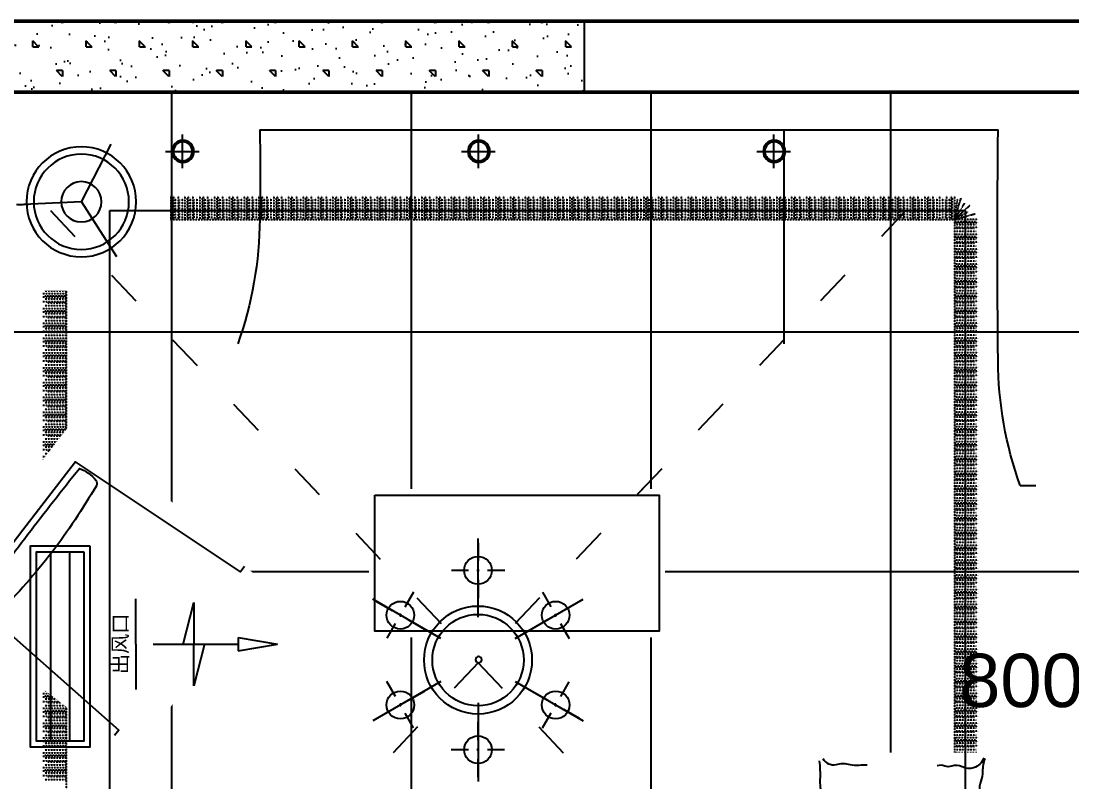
# Model space of a CAD drawing. Header units: millimetres. Extents: x 404985 to 540841, y 1898 to 26709.
# Drawn here: x 513806 to 517357, y 14258 to 16827 of the extents above; entities that cross this region are included whole.
import ezdxf

# ---------------------------------------------------------------- set-up
doc = ezdxf.new("R2010")
doc.units = ezdxf.units.MM
doc.set_wipeout_variables(frame=1)
doc.linetypes.add('ACAD_ISO02W100', pattern=[15, 12, -3])
doc.linetypes.add('ACAD_ISO03W100', pattern=[30, 12, -18])
for name, color, linetype in [('出风排气', 61, 'Continuous'), ('地面铺装', 251, 'Continuous'), ('填充图块', 7, 'Continuous'), ('家具内线', 251, 'Continuous'), ('标注说明', 50, 'Continuous'), ('水路布置', 255, 'Continuous'), ('灯具内线', 8, 'Continuous'), ('灯具外线', 22, 'Continuous'), ('空调外机', 7, 'Continuous'), ('顶面布置', 1, 'Continuous')]:
    doc.layers.add(name, color=color, linetype=linetype)
doc.layers.add('原始结构', color=7, linetype='Continuous', lineweight=50)
doc.layers.add('家具外线', color=135, linetype='Continuous', lineweight=25)
doc.styles.get("Standard").update_dxf_attribs({"font": 'arial.ttf'})

# ---------------------------------------------------------------- blocks, each defined once
blk = doc.blocks.new('*U222')
at = {"layer": '家具内线', "linetype": 'ACAD_ISO02W100', "ltscale": 0.01}
for p, q in [((0, 0), (-22.9, 73.6, 0)), ((0, 80), (0, 0)), ((7.8, 73.3), (7.8, 0)), ((11.3, 80), (11.3, 0)), ((17.5, 73), (17.5, 0)), ((26.7, 80), (26.7, 0)), ((40.2, 73), (40.2, 0)), ((50, 80), (50, 0)), ((57.8, 73.3), (57.8, 0)), ((61.3, 80), (61.3, 0)), ((67.5, 73), (67.5, 0)), ((76.7, 80), (76.7, 0)), ((90.2, 73), (90.2, 0)), ((100, 80), (100, 0)), ((107.8, 73.3), (107.8, 0)), ((111.3, 80), (111.3, 0)), ((117.5, 73), (117.5, 0)), ((126.7, 80), (126.7, 0)), ((140.2, 73), (140.2, 0)), ((150, 80), (150, 0)), ((157.8, 73.3), (157.8, 0)), ((161.3, 80), (161.3, 0)), ((167.5, 73), (167.5, 0)), ((176.7, 80), (176.7, 0)), ((190.2, 73), (190.2, 0)), ((200, 80), (200, 0)), ((207.8, 73.3), (207.8, 0)), ((211.3, 80), (211.3, 0)), ((217.5, 73), (217.5, 0)), ((226.7, 80), (226.7, 0)), ((240.2, 73), (240.2, 0)), ((250, 80), (250, 0)), ((257.8, 73.3), (257.8, 0)), ((261.3, 80), (261.3, 0)), ((267.5, 73), (267.5, 0)), ((276.7, 80), (276.7, 0)), ((290.2, 73), (290.2, 0)), ((300, 80), (300, 0)), ((307.8, 73.3), (307.8, 0)), ((311.3, 80), (311.3, 0)), ((317.5, 73), (317.5, 0)), ((326.7, 80), (326.7, 0)), ((340.2, 73), (340.2, 0)), ((350, 80), (350, 0)), ((357.8, 73.3), (357.8, 0)), ((361.3, 80), (361.3, 0)), ((367.5, 73), (367.5, 0)), ((376.7, 80), (376.7, 0)), ((390.2, 73), (390.2, 0)), ((400, 80), (400, 0)), ((407.8, 73.3), (407.8, 0)), ((411.3, 80), (411.3, 0)), ((417.5, 73), (417.5, 0)), ((426.7, 80), (426.7, 0)), ((440.2, 73), (440.2, 0)), ((450, 80), (450, 0)), ((457.8, 73.3), (457.8, 0)), ((461.3, 80), (461.3, 0)), ((467.5, 73), (467.5, 0)), ((476.7, 80), (476.7, 0)), ((490.2, 73), (490.2, 0)), ((500, 80), (500, 0)), ((507.8, 73.3), (507.8, 0)), ((511.3, 80), (511.3, 0)), ((517.5, 73), (517.5, 0)), ((526.7, 80), (526.7, 0)), ((540.2, 73), (540.2, 0)), ((550, 80), (550, 0)), ((557.8, 73.3), (557.8, 0)), ((561.3, 80), (561.3, 0)), ((567.5, 73), (567.5, 0)), ((576.7, 80), (576.7, 0)), ((590.2, 73), (590.2, 0)), ((600, 80), (600, 0)), ((607.8, 73.3), (607.8, 0)), ((611.3, 80), (611.3, 0)), ((617.5, 73), (617.5, 0)), ((626.7, 80), (626.7, 0)), ((640.2, 73), (640.2, 0)), ((650, 80), (650, 0)), ((657.8, 73.3), (657.8, 0)), ((661.3, 80), (661.3, 0)), ((667.5, 73), (667.5, 0)), ((676.7, 80), (676.7, 0)), ((690.2, 73), (690.2, 0)), ((700, 80), (700, 0)), ((707.8, 73.3), (707.8, 0)), ((711.3, 80), (711.3, 0)), ((717.5, 73), (717.5, 0)), ((726.7, 80), (726.7, 0)), ((740.2, 73), (740.2, 0)), ((750, 80), (750, 0)), ((757.8, 73.3), (757.8, 0)), ((761.3, 80), (761.3, 0)), ((767.5, 73), (767.5, 0)), ((776.7, 80), (776.7, 0)), ((790.2, 73), (790.2, 0)), ((800, 80), (800, 0)), ((807.8, 73.3), (807.8, 0)), ((811.3, 80), (811.3, 0)), ((817.5, 73), (817.5, 0)), ((826.7, 80), (826.7, 0)), ((840.2, 73), (840.2, 0)), ((850, 80), (850, 0)), ((857.8, 73.3), (857.8, 0)), ((861.3, 80), (861.3, 0)), ((867.5, 73), (867.5, 0)), ((876.7, 80), (876.7, 0)), ((890.2, 73), (890.2, 0)), ((900, 80), (900, 0)), ((907.8, 73.3), (907.8, 0)), ((911.3, 80), (911.3, 0)), ((917.5, 73), (917.5, 0)), ((926.7, 80), (926.7, 0)), ((940.2, 73), (940.2, 0)), ((950, 80), (950, 0)), ((957.8, 73.3), (957.8, 0)), ((961.3, 80), (961.3, 0)), ((967.5, 73), (967.5, 0)), ((976.7, 80), (976.7, 0)), ((990.2, 73), (990.2, 0)), ((1000, 80), (1000, 0)), ((1007.8, 73.3), (1007.8, 0)), ((1011.3, 80), (1011.3, 0)), ((1017.5, 73), (1017.5, 0)), ((1026.7, 80), (1026.7, 0)), ((1040.2, 73), (1040.2, 0)), ((1050, 80), (1050, 0)), ((1057.8, 73.3), (1057.8, 0)), ((1061.3, 80), (1061.3, 0)), ((1067.5, 73), (1067.5, 0)), ((1076.7, 80), (1076.7, 0)), ((1090.2, 73), (1090.2, 0)), ((1100, 80), (1100, 0)), ((1107.8, 73.3), (1107.8, 0)), ((1111.3, 80), (1111.3, 0)), ((1117.5, 73), (1117.5, 0)), ((1126.7, 80), (1126.7, 0)), ((1140.2, 73), (1140.2, 0)), ((1150, 80), (1150, 0)), ((1157.8, 73.3), (1157.8, 0)), ((1161.3, 80), (1161.3, 0)), ((1167.5, 73), (1167.5, 0)), ((1176.7, 80), (1176.7, 0)), ((1190.2, 73), (1190.2, 0)), ((1200, 80), (1200, 0)), ((1207.8, 73.3), (1207.8, 0)), ((1211.3, 80), (1211.3, 0)), ((1217.5, 73), (1217.5, 0)), ((1226.7, 80), (1226.7, 0)), ((1240.2, 73), (1240.2, 0)), ((1250, 80), (1250, 0)), ((1257.8, 73.3), (1257.8, 0)), ((1261.3, 80), (1261.3, 0)), ((1267.5, 73), (1267.5, 0)), ((1276.7, 80), (1276.7, 0)), ((1290.2, 73), (1290.2, 0)), ((1300, 80), (1300, 0)), ((1307.8, 73.3), (1307.8, 0)), ((1311.3, 80), (1311.3, 0)), ((1317.5, 73), (1317.5, 0)), ((1326.7, 80), (1326.7, 0)), ((1340.2, 73), (1340.2, 0)), ((1350, 80), (1350, 0)), ((1357.8, 73.3), (1357.8, 0)), ((1361.3, 80), (1361.3, 0)), ((1367.5, 73), (1367.5, 0)), ((1376.7, 80), (1376.7, 0)), ((1390.2, 73), (1390.2, 0)), ((1400, 80), (1400, 0)), ((1407.8, 73.3), (1407.8, 0)), ((1411.3, 80), (1411.3, 0)), ((1417.5, 73), (1417.5, 0)), ((1426.7, 80), (1426.7, 0)), ((1440.2, 73), (1440.2, 0)), ((1450, 80), (1450, 0)), ((1457.8, 73.3), (1457.8, 0)), ((1461.3, 80), (1461.3, 0)), ((1467.5, 73), (1467.5, 0)), ((1476.7, 80), (1476.7, 0)), ((1490.2, 73), (1490.2, 0)), ((1500, 80), (1500, 0)), ((1507.8, 73.3), (1507.8, 0)), ((1511.3, 80), (1511.3, 0)), ((1517.5, 73), (1517.5, 0)), ((1526.7, 80), (1526.7, 0)), ((1540.2, 73), (1540.2, 0)), ((1550, 80), (1550, 0)), ((1557.8, 73.3), (1557.8, 0)), ((1561.3, 80), (1561.3, 0)), ((1567.5, 73), (1567.5, 0)), ((1576.7, 80), (1576.7, 0)), ((1590.2, 73), (1590.2, 0)), ((1600, 80), (1600, 0)), ((1607.8, 73.3), (1607.8, 0)), ((1611.3, 80), (1611.3, 0)), ((1617.5, 73), (1617.5, 0)), ((1626.7, 80), (1626.7, 0)), ((1640.2, 73), (1640.2, 0)), ((1650, 80), (1650, 0)), ((1657.8, 73.3), (1657.8, 0)), ((1661.3, 80), (1661.3, 0)), ((1667.5, 73), (1667.5, 0)), ((1676.7, 80), (1676.7, 0)), ((1690.2, 73), (1690.2, 0)), ((1700, 80), (1700, 0)), ((1707.8, 73.3), (1707.8, 0)), ((1711.3, 80), (1711.3, 0)), ((1717.5, 73), (1717.5, 0)), ((1726.7, 80), (1726.7, 0)), ((1740.2, 73), (1740.2, 0)), ((1750, 80), (1750, 0)), ((1757.8, 73.3), (1757.8, 0)), ((1761.3, 80), (1761.3, 0)), ((1767.5, 73), (1767.5, 0)), ((1776.7, 80), (1776.7, 0)), ((1790.2, 73), (1790.2, 0)), ((1800, 80), (1800, 0)), ((1807.8, 73.3), (1807.8, 0)), ((1811.3, 80), (1811.3, 0)), ((1817.5, 73), (1817.5, 0)), ((1826.7, 80), (1826.7, 0)), ((1840.2, 73), (1840.2, 0)), ((1850, 80), (1850, 0)), ((1857.8, 73.3), (1857.8, 0)), ((1861.3, 80), (1861.3, 0)), ((1867.5, 73), (1867.5, 0)), ((1876.7, 80), (1876.7, 0)), ((1890.2, 73), (1890.2, 0)), ((1900, 80), (1900, 0)), ((1907.8, 73.3), (1907.8, 0)), ((1911.3, 80), (1911.3, 0)), ((1917.5, 73), (1917.5, 0)), ((1926.7, 80), (1926.7, 0)), ((1940.2, 73), (1940.2, 0)), ((1950, 80), (1950, 0)), ((1957.8, 73.3), (1957.8, 0)), ((1961.3, 80), (1961.3, 0)), ((1967.5, 73), (1967.5, 0)), ((1976.7, 80), (1976.7, 0)), ((1990.2, 73), (1990.2, 0)), ((2000, 80), (2000, 0)), ((2007.8, 73.3), (2007.8, 0)), ((2011.3, 80), (2011.3, 0)), ((2017.5, 73), (2017.5, 0)), ((2026.7, 80), (2026.7, 0)), ((2040.2, 73), (2040.2, 0)), ((2050, 80), (2050, 0)), ((2057.8, 73.3), (2057.8, 0)), ((2061.3, 80), (2061.3, 0)), ((2067.5, 73), (2067.5, 0)), ((2076.7, 80), (2076.7, 0)), ((2090.2, 73), (2090.2, 0)), ((2100, 80), (2100, 0)), ((2107.8, 73.3), (2107.8, 0)), ((2111.3, 80), (2111.3, 0)), ((2117.5, 73), (2117.5, 0)), ((2126.7, 80), (2126.7, 0)), ((2140.2, 73), (2140.2, 0)), ((2150, 80), (2150, 0)), ((2157.8, 73.3), (2157.8, 0)), ((2161.3, 80), (2161.3, 0)), ((2167.5, 73), (2167.5, 0)), ((2176.7, 80), (2176.7, 0)), ((2190.2, 73), (2190.2, 0)), ((2200, 80), (2200, 0)), ((2207.8, 73.3), (2207.8, 0)), ((2211.3, 80), (2211.3, 0)), ((2217.5, 73), (2217.5, 0)), ((2226.7, 80), (2226.7, 0)), ((2240.2, 73), (2240.2, 0)), ((2250, 80), (2250, 0)), ((2257.8, 73.3), (2257.8, 0)), ((2261.3, 80), (2261.3, 0)), ((2267.5, 73), (2267.5, 0)), ((2276.7, 80), (2276.7, 0)), ((2290.2, 73), (2290.2, 0)), ((2300, 80), (2300, 0)), ((2307.8, 73.3), (2307.8, 0)), ((2311.3, 80), (2311.3, 0)), ((2317.5, 73), (2317.5, 0)), ((2326.7, 80), (2326.7, 0)), ((2340.2, 73), (2340.2, 0)), ((2350, 80), (2350, 0)), ((2357.8, 73.3), (2357.8, 0)), ((2361.3, 80), (2361.3, 0)), ((2367.5, 73), (2367.5, 0)), ((2376.7, 80), (2376.7, 0)), ((2390.2, 73), (2390.2, 0)), ((2400, 80), (2400, 0)), ((2407.8, 73.3), (2407.8, 0)), ((2411.3, 80), (2411.3, 0)), ((2417.5, 73), (2417.5, 0)), ((2426.7, 80), (2426.7, 0)), ((2440.2, 73), (2440.2, 0)), ((2450, 80), (2450, 0)), ((2457.8, 73.3), (2457.8, 0)), ((2461.3, 80), (2461.3, 0)), ((2467.5, 73), (2467.5, 0)), ((2476.7, 80), (2476.7, 0)), ((2490.2, 73), (2490.2, 0)), ((2500, 80), (2500, 0)), ((2507.8, 73.3), (2507.8, 0)), ((2511.3, 80), (2511.3, 0)), ((2517.5, 73), (2517.5, 0)), ((2526.7, 80), (2526.7, 0)), ((2540.2, 73), (2540.2, 0)), ((2550, 80), (2550, 0)), ((2557.8, 73.3), (2557.8, 0)), ((2561.3, 80), (2561.3, 0)), ((2567.5, 73), (2567.5, 0)), ((2576.7, 80), (2576.7, 0)), ((2590.2, 73), (2590.2, 0)), ((2600, 80), (2600, 0)), ((2607.8, 73.3), (2607.8, 0)), ((2611.3, 80), (2611.3, 0)), ((2617.5, 73), (2617.5, 0)), ((2626.7, 80), (2626.7, 0)), ((2640.2, 73), (2640.2, 0)), ((2650, 80), (2650, 0)), ((2657.8, 73.3), (2657.8, 0)), ((2661.3, 80), (2661.3, 0)), ((2667.5, 73), (2667.5, 0)), ((2676.7, 80), (2676.7, 0)), ((2690.2, 73), (2690.2, 0)), ((2700, 80), (2700, 0)), ((2707.8, 73.3), (2707.8, 0)), ((2711.3, 80), (2711.3, 0)), ((2717.5, 73), (2717.5, 0)), ((2726.7, 80), (2726.7, 0)), ((2740.2, 73), (2740.2, 0)), ((2750, 80), (2750, 0)), ((2757.8, 73.3), (2757.8, 0)), ((2761.3, 80), (2761.3, 0)), ((2767.5, 73), (2767.5, 0)), ((2776.7, 80), (2776.7, 0)), ((2790.2, 73), (2790.2, 0)), ((2800, 80), (2800, 0)), ((2807.8, 73.3), (2807.8, 0)), ((2811.3, 80), (2811.3, 0)), ((2817.5, 73), (2817.5, 0)), ((2826.7, 80), (2826.7, 0)), ((2840.2, 73), (2840.2, 0)), ((2850, 80), (2850, 0)), ((2857.8, 73.3), (2857.8, 0)), ((2861.3, 80), (2861.3, 0)), ((2867.5, 73), (2867.5, 0)), ((2876.7, 80), (2876.7, 0)), ((2890.2, 73), (2890.2, 0)), ((2900, 80), (2900, 0)), ((2907.8, 73.3), (2907.8, 0)), ((2911.3, 80), (2911.3, 0)), ((2917.5, 73), (2917.5, 0)), ((2926.7, 80), (2926.7, 0)), ((2940.2, 73), (2940.2, 0)), ((2950, 80), (2950, 0)), ((2959.8, 73), (2959.8, 0)), ((2973.3, 80), (2973.3, 0)), ((2982.5, 73), (2982.5, 0)), ((2988.7, 80), (2988.7, 0)), ((2992.2, 73.3), (2992.2, 0)), ((3000, 80), (3000, 0)), ((3000, 0), (3022.9, 73.6, 0)), ((0, 0), (-52.5, 48.4, 0)), ((0, 0), (-34.8, 55.5, 0)), ((0, 0), (-11.1, 70.3, 0)), ((30.5, 67.3), (30.5, 0)), ((80.5, 67.3), (80.5, 0)), ((130.5, 67.3), (130.5, 0)), ((180.5, 67.3), (180.5, 0)), ((230.5, 67.3), (230.5, 0)), ((280.5, 67.3), (280.5, 0)), ((330.5, 67.3), (330.5, 0)), ((380.5, 67.3), (380.5, 0)), ((430.5, 67.3), (430.5, 0)), ((480.5, 67.3), (480.5, 0)), ((530.5, 67.3), (530.5, 0)), ((580.5, 67.3), (580.5, 0)), ((630.5, 67.3), (630.5, 0)), ((680.5, 67.3), (680.5, 0)), ((730.5, 67.3), (730.5, 0)), ((780.5, 67.3), (780.5, 0)), ((830.5, 67.3), (830.5, 0)), ((880.5, 67.3), (880.5, 0)), ((930.5, 67.3), (930.5, 0)), ((980.5, 67.3), (980.5, 0)), ((1030.5, 67.3), (1030.5, 0)), ((1080.5, 67.3), (1080.5, 0)), ((1130.5, 67.3), (1130.5, 0)), ((1180.5, 67.3), (1180.5, 0)), ((1230.5, 67.3), (1230.5, 0)), ((1280.5, 67.3), (1280.5, 0)), ((1330.5, 67.3), (1330.5, 0)), ((1380.5, 67.3), (1380.5, 0)), ((1430.5, 67.3), (1430.5, 0)), ((1480.5, 67.3), (1480.5, 0)), ((1530.5, 67.3), (1530.5, 0)), ((1580.5, 67.3), (1580.5, 0)), ((1630.5, 67.3), (1630.5, 0)), ((1680.5, 67.3), (1680.5, 0)), ((1730.5, 67.3), (1730.5, 0)), ((1780.5, 67.3), (1780.5, 0)), ((1830.5, 67.3), (1830.5, 0)), ((1880.5, 67.3), (1880.5, 0)), ((1930.5, 67.3), (1930.5, 0)), ((1980.5, 67.3), (1980.5, 0)), ((2030.5, 67.3), (2030.5, 0)), ((2080.5, 67.3), (2080.5, 0)), ((2130.5, 67.3), (2130.5, 0)), ((2180.5, 67.3), (2180.5, 0)), ((2230.5, 67.3), (2230.5, 0)), ((2280.5, 67.3), (2280.5, 0)), ((2330.5, 67.3), (2330.5, 0)), ((2380.5, 67.3), (2380.5, 0)), ((2430.5, 67.3), (2430.5, 0)), ((2480.5, 67.3), (2480.5, 0)), ((2530.5, 67.3), (2530.5, 0)), ((2580.5, 67.3), (2580.5, 0)), ((2630.5, 67.3), (2630.5, 0)), ((2680.5, 67.3), (2680.5, 0)), ((2730.5, 67.3), (2730.5, 0)), ((2780.5, 67.3), (2780.5, 0)), ((2830.5, 67.3), (2830.5, 0)), ((2880.5, 67.3), (2880.5, 0)), ((2930.5, 67.3), (2930.5, 0)), ((2969.5, 67.3), (2969.5, 0)), ((3000, 0), (3011.1, 70.3, 0)), ((3000, 0), (3034.8, 55.5, 0)), ((3000, 0), (3052.5, 48.4, 0)), ((-80, 0), (0, 0)), ((0, 0), (-70.3, 19.9, 0)), ((0, 0), (-45.3, 26.2, 0)), ((3000, 0), (3045.3, 26.2, 0)), ((3000, 0), (3070.3, 19.9, 0)), ((3080, 0), (3000, 0)), ((-80, -11.3), (0, -11.3)), ((-80, -26.7), (0, -26.7)), ((-73.3, -7.8), (0, -7.8)), ((-73, -17.5), (0, -17.5)), ((-67.3, -30.5), (0, -30.5)), ((3073.3, -7.8), (3000, -7.8)), ((3080, -11.3), (3000, -11.3)), ((3073, -17.5), (3000, -17.5)), ((3080, -26.7), (3000, -26.7)), ((3067.3, -30.5), (3000, -30.5)), ((-80, -50), (0, -50)), ((-80, -61.3), (0, -61.3)), ((-73.3, -57.8), (0, -57.8)), ((-73, -40.2), (0, -40.2)), ((-73, -67.5), (0, -67.5)), ((3073, -40.2), (3000, -40.2)), ((3080, -50), (3000, -50)), ((3073.3, -57.8), (3000, -57.8)), ((3080, -61.3), (3000, -61.3)), ((3073, -67.5), (3000, -67.5)), ((-80, -76.7), (0, -76.7)), ((-80, -100), (0, -100)), ((-73, -90.2), (0, -90.2)), ((-67.3, -80.5), (0, -80.5)), ((3080, -76.7), (3000, -76.7)), ((3067.3, -80.5), (3000, -80.5)), ((3073, -90.2), (3000, -90.2)), ((3080, -100), (3000, -100)), ((-80, -111.3), (0, -111.3)), ((-80, -126.7), (0, -126.7)), ((-73.3, -107.8), (0, -107.8)), ((-73, -117.5), (0, -117.5)), ((-73, -140.2), (0, -140.2)), ((-67.3, -130.5), (0, -130.5)), ((3073.3, -107.8), (3000, -107.8)), ((3080, -111.3), (3000, -111.3)), ((3073, -117.5), (3000, -117.5)), ((3080, -126.7), (3000, -126.7)), ((3067.3, -130.5), (3000, -130.5)), ((3073, -140.2), (3000, -140.2)), ((-80, -150), (0, -150)), ((-80, -161.3), (0, -161.3)), ((-80, -176.7), (0, -176.7)), ((-73.3, -157.8), (0, -157.8)), ((-73, -167.5), (0, -167.5)), ((3080, -150), (3000, -150)), ((3073.3, -157.8), (3000, -157.8)), ((3080, -161.3), (3000, -161.3)), ((3073, -167.5), (3000, -167.5)), ((3080, -176.7), (3000, -176.7)), ((-80, -200), (0, -200)), ((-80, -211.3), (0, -211.3)), ((-73.3, -207.8), (0, -207.8)), ((-73, -190.2), (0, -190.2)), ((-67.3, -180.5), (0, -180.5)), ((3067.3, -180.5), (3000, -180.5)), ((3073, -190.2), (3000, -190.2)), ((3080, -200), (3000, -200)), ((3073.3, -207.8), (3000, -207.8)), ((3080, -211.3), (3000, -211.3)), ((-80, -226.7), (0, -226.7)), ((-73, -217.5), (0, -217.5)), ((-73, -240.2), (0, -240.2)), ((-67.3, -230.5), (0, -230.5)), ((3073, -217.5), (3000, -217.5)), ((3080, -226.7), (3000, -226.7)), ((3067.3, -230.5), (3000, -230.5)), ((3073, -240.2), (3000, -240.2)), ((-80, -250), (0, -250)), ((-80, -261.3), (0, -261.3)), ((-80, -276.7), (0, -276.7)), ((-73.3, -257.8), (0, -257.8)), ((-73, -267.5), (0, -267.5)), ((-67.3, -280.5), (0, -280.5)), ((3080, -250), (3000, -250)), ((3073.3, -257.8), (3000, -257.8)), ((3080, -261.3), (3000, -261.3)), ((3073, -267.5), (3000, -267.5)), ((3080, -276.7), (3000, -276.7)), ((3067.3, -280.5), (3000, -280.5)), ((-80, -300), (0, -300)), ((-80, -311.3), (0, -311.3)), ((-73.3, -307.8), (0, -307.8)), ((-73, -290.2), (0, -290.2)), ((-73, -317.5), (0, -317.5)), ((3073, -290.2), (3000, -290.2)), ((3080, -300), (3000, -300)), ((3073.3, -307.8), (3000, -307.8)), ((3080, -311.3), (3000, -311.3)), ((3073, -317.5), (3000, -317.5)), ((-80, -326.7), (0, -326.7)), ((-80, -350), (0, -350)), ((-73, -340.2), (0, -340.2)), ((-67.3, -330.5), (0, -330.5)), ((3080, -326.7), (3000, -326.7)), ((3067.3, -330.5), (3000, -330.5)), ((3073, -340.2), (3000, -340.2)), ((3080, -350), (3000, -350)), ((-80, -361.3), (0, -361.3)), ((-80, -376.7), (0, -376.7)), ((-73.3, -357.8), (0, -357.8)), ((-73, -367.5), (0, -367.5)), ((-73, -390.2), (0, -390.2)), ((-67.3, -380.5), (0, -380.5)), ((3073.3, -357.8), (3000, -357.8)), ((3080, -361.3), (3000, -361.3)), ((3073, -367.5), (3000, -367.5)), ((3080, -376.7), (3000, -376.7)), ((3067.3, -380.5), (3000, -380.5)), ((3073, -390.2), (3000, -390.2)), ((-80, -400), (0, -400)), ((-80, -411.3), (0, -411.3)), ((-73.3, -407.8), (0, -407.8)), ((-73, -417.5), (0, -417.5)), ((3080, -400), (3000, -400)), ((3073.3, -407.8), (3000, -407.8)), ((3080, -411.3), (3000, -411.3)), ((3073, -417.5), (3000, -417.5)), ((-80, -426.7), (0, -426.7)), ((-80, -450), (0, -450)), ((-80, -461.3), (0, -461.3)), ((-73.3, -457.8), (0, -457.8)), ((-73, -440.2), (0, -440.2)), ((-67.3, -430.5), (0, -430.5)), ((3080, -426.7), (3000, -426.7)), ((3067.3, -430.5), (3000, -430.5)), ((3073, -440.2), (3000, -440.2)), ((3080, -450), (3000, -450)), ((3073.3, -457.8), (3000, -457.8)), ((3080, -461.3), (3000, -461.3)), ((-80, -476.7), (0, -476.7)), ((-73, -467.5), (0, -467.5)), ((-73, -490.2), (0, -490.2)), ((-67.3, -480.5), (0, -480.5)), ((3073, -467.5), (3000, -467.5)), ((3080, -476.7), (3000, -476.7)), ((3067.3, -480.5), (3000, -480.5)), ((3073, -490.2), (3000, -490.2)), ((-80, -500), (0, -500)), ((-80, -511.3), (0, -511.3)), ((-80, -526.7), (0, -526.7)), ((-73.3, -507.8), (0, -507.8)), ((-73, -517.5), (0, -517.5)), ((-67.3, -530.5), (0, -530.5)), ((3080, -500), (3000, -500)), ((3073.3, -507.8), (3000, -507.8)), ((3080, -511.3), (3000, -511.3)), ((3073, -517.5), (3000, -517.5)), ((3080, -526.7), (3000, -526.7)), ((3067.3, -530.5), (3000, -530.5)), ((-80, -550), (0, -550)), ((-80, -561.3), (0, -561.3)), ((-73.3, -557.8), (0, -557.8)), ((-73, -540.2), (0, -540.2)), ((-73, -567.5), (0, -567.5)), ((3073, -540.2), (3000, -540.2)), ((3080, -550), (3000, -550)), ((3073.3, -557.8), (3000, -557.8)), ((3080, -561.3), (3000, -561.3)), ((3073, -567.5), (3000, -567.5)), ((-80, -576.7), (0, -576.7)), ((-80, -600), (0, -600)), ((-73, -590.2), (0, -590.2)), ((-67.3, -580.5), (0, -580.5)), ((3080, -576.7), (3000, -576.7)), ((3067.3, -580.5), (3000, -580.5)), ((3073, -590.2), (3000, -590.2)), ((3080, -600), (3000, -600)), ((-80, -611.3), (0, -611.3)), ((-80, -626.7), (0, -626.7)), ((-73.3, -607.8), (0, -607.8)), ((-73, -617.5), (0, -617.5)), ((-67.3, -630.5), (0, -630.5)), ((3073.3, -607.8), (3000, -607.8)), ((3080, -611.3), (3000, -611.3)), ((3073, -617.5), (3000, -617.5)), ((3080, -626.7), (3000, -626.7)), ((3067.3, -630.5), (3000, -630.5)), ((-80, -650), (0, -650)), ((-80, -661.3), (0, -661.3)), ((-73.3, -657.8), (0, -657.8)), ((-73, -640.2), (0, -640.2)), ((-73, -667.5), (0, -667.5)), ((3073, -640.2), (3000, -640.2)), ((3080, -650), (3000, -650)), ((3073.3, -657.8), (3000, -657.8)), ((3080, -661.3), (3000, -661.3)), ((3073, -667.5), (3000, -667.5)), ((-80, -676.7), (0, -676.7)), ((-80, -700), (0, -700)), ((-73.3, -707.8), (0, -707.8)), ((-73, -690.2), (0, -690.2)), ((-67.3, -680.5), (0, -680.5)), ((3080, -676.7), (3000, -676.7)), ((3067.3, -680.5), (3000, -680.5)), ((3073, -690.2), (3000, -690.2)), ((3080, -700), (3000, -700)), ((3073.3, -707.8), (3000, -707.8)), ((-80, -711.3), (0, -711.3)), ((-80, -726.7), (0, -726.7)), ((-73, -717.5), (0, -717.5)), ((-73, -740.2), (0, -740.2)), ((-67.3, -730.5), (0, -730.5)), ((3080, -711.3), (3000, -711.3)), ((3073, -717.5), (3000, -717.5)), ((3080, -726.7), (3000, -726.7)), ((3067.3, -730.5), (3000, -730.5)), ((3073, -740.2), (3000, -740.2)), ((-80, -750), (0, -750)), ((-80, -761.3), (0, -761.3)), ((-80, -776.7), (0, -776.7)), ((-73.3, -757.8), (0, -757.8)), ((-73, -767.5), (0, -767.5)), ((-67.3, -780.5), (0, -780.5)), ((3080, -750), (3000, -750)), ((3073.3, -757.8), (3000, -757.8)), ((3080, -761.3), (3000, -761.3)), ((3073, -767.5), (3000, -767.5)), ((3080, -776.7), (3000, -776.7)), ((3067.3, -780.5), (3000, -780.5)), ((-80, -800), (0, -800)), ((-80, -811.3), (0, -811.3)), ((-73.3, -807.8), (0, -807.8)), ((-73, -790.2), (0, -790.2)), ((3073, -790.2), (3000, -790.2)), ((3080, -800), (3000, -800)), ((3073.3, -807.8), (3000, -807.8)), ((3080, -811.3), (3000, -811.3)), ((-80, -826.7), (0, -826.7)), ((-80, -850), (0, -850)), ((-73, -817.5), (0, -817.5)), ((-73, -840.2), (0, -840.2)), ((-67.3, -830.5), (0, -830.5)), ((3073, -817.5), (3000, -817.5)), ((3080, -826.7), (3000, -826.7)), ((3067.3, -830.5), (3000, -830.5)), ((3073, -840.2), (3000, -840.2)), ((3080, -850), (3000, -850)), ((-80, -861.3), (0, -861.3)), ((-80, -876.7), (0, -876.7)), ((-73.3, -857.8), (0, -857.8)), ((-73, -867.5), (0, -867.5)), ((-67.3, -880.5), (0, -880.5)), ((3073.3, -857.8), (3000, -857.8)), ((3080, -861.3), (3000, -861.3)), ((3073, -867.5), (3000, -867.5)), ((3080, -876.7), (3000, -876.7)), ((3067.3, -880.5), (3000, -880.5)), ((-80, -900), (0, -900)), ((-80, -911.3), (0, -911.3)), ((-73.3, -907.8), (0, -907.8)), ((-73, -890.2), (0, -890.2)), ((-73, -917.5), (0, -917.5)), ((3073, -890.2), (3000, -890.2)), ((3080, -900), (3000, -900)), ((3073.3, -907.8), (3000, -907.8)), ((3080, -911.3), (3000, -911.3)), ((3073, -917.5), (3000, -917.5)), ((-80, -926.7), (0, -926.7)), ((-80, -950), (0, -950)), ((-73.3, -957.8), (0, -957.8)), ((-73, -940.2), (0, -940.2)), ((-67.3, -930.5), (0, -930.5)), ((3080, -926.7), (3000, -926.7)), ((3067.3, -930.5), (3000, -930.5)), ((3073, -940.2), (3000, -940.2)), ((3080, -950), (3000, -950)), ((3073.3, -957.8), (3000, -957.8)), ((-80, -961.3), (0, -961.3)), ((-80, -976.7), (0, -976.7)), ((-73, -967.5), (0, -967.5)), ((-73, -990.2), (0, -990.2)), ((-67.3, -980.5), (0, -980.5)), ((3080, -961.3), (3000, -961.3)), ((3073, -967.5), (3000, -967.5)), ((3080, -976.7), (3000, -976.7)), ((3067.3, -980.5), (3000, -980.5)), ((3073, -990.2), (3000, -990.2)), ((-80, -1000), (0, -1000)), ((-80, -1011.3), (0, -1011.3)), ((-80, -1026.7), (0, -1026.7)), ((-73.3, -1007.8), (0, -1007.8)), ((-73, -1017.5), (0, -1017.5)), ((3080, -1000), (3000, -1000)), ((3073.3, -1007.8), (3000, -1007.8)), ((3080, -1011.3), (3000, -1011.3)), ((3073, -1017.5), (3000, -1017.5)), ((3080, -1026.7), (3000, -1026.7)), ((-80, -1050), (0, -1050)), ((-80, -1061.3), (0, -1061.3)), ((-73.3, -1057.8), (0, -1057.8)), ((-73, -1040.2), (0, -1040.2)), ((-67.3, -1030.5), (0, -1030.5)), ((3067.3, -1030.5), (3000, -1030.5)), ((3073, -1040.2), (3000, -1040.2)), ((3080, -1050), (3000, -1050)), ((3073.3, -1057.8), (3000, -1057.8)), ((3080, -1061.3), (3000, -1061.3)), ((-80, -1076.7), (0, -1076.7)), ((-80, -1100), (0, -1100)), ((-73, -1067.5), (0, -1067.5)), ((-73, -1090.2), (0, -1090.2)), ((-67.3, -1080.5), (0, -1080.5)), ((3073, -1067.5), (3000, -1067.5)), ((3080, -1076.7), (3000, -1076.7)), ((3067.3, -1080.5), (3000, -1080.5)), ((3073, -1090.2), (3000, -1090.2)), ((3080, -1100), (3000, -1100)), ((-80, -1111.3), (0, -1111.3)), ((-80, -1126.7), (0, -1126.7)), ((-73.3, -1107.8), (0, -1107.8)), ((-73, -1117.5), (0, -1117.5)), ((-67.3, -1130.5), (0, -1130.5)), ((3073.3, -1107.8), (3000, -1107.8)), ((3080, -1111.3), (3000, -1111.3)), ((3073, -1117.5), (3000, -1117.5)), ((3080, -1126.7), (3000, -1126.7)), ((3067.3, -1130.5), (3000, -1130.5)), ((-80, -1150), (0, -1150)), ((-80, -1161.3), (0, -1161.3)), ((-73.3, -1157.8), (0, -1157.8)), ((-73, -1140.2), (0, -1140.2)), ((-73, -1167.5), (0, -1167.5)), ((3073, -1140.2), (3000, -1140.2)), ((3080, -1150), (3000, -1150)), ((3073.3, -1157.8), (3000, -1157.8)), ((3080, -1161.3), (3000, -1161.3)), ((3073, -1167.5), (3000, -1167.5)), ((-80, -1176.7), (0, -1176.7)), ((-80, -1200), (0, -1200)), ((-73, -1190.2), (0, -1190.2)), ((-67.3, -1180.5), (0, -1180.5)), ((3080, -1176.7), (3000, -1176.7)), ((3067.3, -1180.5), (3000, -1180.5)), ((3073, -1190.2), (3000, -1190.2)), ((3080, -1200), (3000, -1200)), ((-80, -1211.3), (0, -1211.3)), ((-80, -1226.7), (0, -1226.7)), ((-73.3, -1207.8), (0, -1207.8)), ((-73, -1217.5), (0, -1217.5)), ((-73, -1240.2), (0, -1240.2)), ((-67.3, -1230.5), (0, -1230.5)), ((3073.3, -1207.8), (3000, -1207.8)), ((3080, -1211.3), (3000, -1211.3)), ((3073, -1217.5), (3000, -1217.5)), ((3080, -1226.7), (3000, -1226.7)), ((3067.3, -1230.5), (3000, -1230.5)), ((3073, -1240.2), (3000, -1240.2)), ((-80, -1250), (0, -1250)), ((-80, -1261.3), (0, -1261.3)), ((-80, -1276.7), (0, -1276.7)), ((-73.3, -1257.8), (0, -1257.8)), ((-73, -1267.5), (0, -1267.5)), ((3080, -1250), (3000, -1250)), ((3073.3, -1257.8), (3000, -1257.8)), ((3080, -1261.3), (3000, -1261.3)), ((3073, -1267.5), (3000, -1267.5)), ((3080, -1276.7), (3000, -1276.7)), ((-80, -1300), (0, -1300)), ((-80, -1311.3), (0, -1311.3)), ((-73.3, -1307.8), (0, -1307.8)), ((-73, -1290.2), (0, -1290.2)), ((-67.3, -1280.5), (0, -1280.5)), ((3067.3, -1280.5), (3000, -1280.5)), ((3073, -1290.2), (3000, -1290.2)), ((3080, -1300), (3000, -1300)), ((3073.3, -1307.8), (3000, -1307.8)), ((3080, -1311.3), (3000, -1311.3)), ((-80, -1326.7), (0, -1326.7)), ((-73, -1317.5), (0, -1317.5)), ((-73, -1340.2), (0, -1340.2)), ((-67.3, -1330.5), (0, -1330.5)), ((3073, -1317.5), (3000, -1317.5)), ((3080, -1326.7), (3000, -1326.7)), ((3067.3, -1330.5), (3000, -1330.5)), ((3073, -1340.2), (3000, -1340.2)), ((-80, -1350), (0, -1350)), ((-80, -1361.3), (0, -1361.3)), ((-80, -1376.7), (0, -1376.7)), ((-73.3, -1357.8), (0, -1357.8)), ((-73, -1367.5), (0, -1367.5)), ((-67.3, -1380.5), (0, -1380.5)), ((3080, -1350), (3000, -1350)), ((3073.3, -1357.8), (3000, -1357.8)), ((3080, -1361.3), (3000, -1361.3)), ((3073, -1367.5), (3000, -1367.5)), ((3080, -1376.7), (3000, -1376.7)), ((3067.3, -1380.5), (3000, -1380.5)), ((-80, -1400), (0, -1400)), ((-80, -1411.3), (0, -1411.3)), ((-73.3, -1407.8), (0, -1407.8)), ((-73, -1390.2), (0, -1390.2)), ((-73, -1417.5), (0, -1417.5)), ((3073, -1390.2), (3000, -1390.2)), ((3080, -1400), (3000, -1400)), ((3073.3, -1407.8), (3000, -1407.8)), ((3080, -1411.3), (3000, -1411.3)), ((3073, -1417.5), (3000, -1417.5)), ((-80, -1426.7), (0, -1426.7)), ((-80, -1450), (0, -1450)), ((-73, -1440.2), (0, -1440.2)), ((-67.3, -1430.5), (0, -1430.5)), ((3080, -1426.7), (3000, -1426.7)), ((3067.3, -1430.5), (3000, -1430.5)), ((3073, -1440.2), (3000, -1440.2)), ((3080, -1450), (3000, -1450)), ((-80, -1461.3), (0, -1461.3)), ((-80, -1476.7), (0, -1476.7)), ((-73.3, -1457.8), (0, -1457.8)), ((-73, -1467.5), (0, -1467.5)), ((-73, -1490.2), (0, -1490.2)), ((-67.3, -1480.5), (0, -1480.5)), ((3073.3, -1457.8), (3000, -1457.8)), ((3080, -1461.3), (3000, -1461.3)), ((3073, -1467.5), (3000, -1467.5)), ((3080, -1476.7), (3000, -1476.7)), ((3067.3, -1480.5), (3000, -1480.5)), ((3073, -1490.2), (3000, -1490.2)), ((-80, -1500), (0, -1500)), ((-80, -1511.3), (0, -1511.3)), ((-80, -1526.7), (0, -1526.7)), ((-73.3, -1507.8), (0, -1507.8)), ((-73, -1517.5), (0, -1517.5)), ((3080, -1500), (3000, -1500)), ((3073.3, -1507.8), (3000, -1507.8)), ((3080, -1511.3), (3000, -1511.3)), ((3073, -1517.5), (3000, -1517.5)), ((3080, -1526.7), (3000, -1526.7)), ((-80, -1550), (0, -1550)), ((-80, -1561.3), (0, -1561.3)), ((-73.3, -1557.8), (0, -1557.8)), ((-73, -1540.2), (0, -1540.2)), ((-67.3, -1530.5), (0, -1530.5)), ((3067.3, -1530.5), (3000, -1530.5)), ((3073, -1540.2), (3000, -1540.2)), ((3080, -1550), (3000, -1550)), ((3073.3, -1557.8), (3000, -1557.8)), ((3080, -1561.3), (3000, -1561.3)), ((-80, -1576.7), (0, -1576.7)), ((-73, -1567.5), (0, -1567.5)), ((-73, -1590.2), (0, -1590.2)), ((-67.3, -1580.5), (0, -1580.5)), ((3073, -1567.5), (3000, -1567.5)), ((3080, -1576.7), (3000, -1576.7)), ((3067.3, -1580.5), (3000, -1580.5)), ((3073, -1590.2), (3000, -1590.2)), ((-80, -1600), (0, -1600)), ((-80, -1611.3), (0, -1611.3)), ((-80, -1626.7), (0, -1626.7)), ((-73.3, -1607.8), (0, -1607.8)), ((-73, -1617.5), (0, -1617.5)), ((-67.3, -1630.5), (0, -1630.5)), ((3080, -1600), (3000, -1600)), ((3073.3, -1607.8), (3000, -1607.8)), ((3080, -1611.3), (3000, -1611.3)), ((3073, -1617.5), (3000, -1617.5)), ((3080, -1626.7), (3000, -1626.7)), ((3067.3, -1630.5), (3000, -1630.5)), ((-80, -1650), (0, -1650)), ((-80, -1661.3), (0, -1661.3)), ((-73.3, -1657.8), (0, -1657.8)), ((-73, -1640.2), (0, -1640.2)), ((-73, -1667.5), (0, -1667.5)), ((3073, -1640.2), (3000, -1640.2)), ((3080, -1650), (3000, -1650)), ((3073.3, -1657.8), (3000, -1657.8)), ((3080, -1661.3), (3000, -1661.3)), ((3073, -1667.5), (3000, -1667.5)), ((-80, -1676.7), (0, -1676.7)), ((-80, -1700), (0, -1700)), ((-73, -1690.2), (0, -1690.2)), ((-67.3, -1680.5), (0, -1680.5)), ((3080, -1676.7), (3000, -1676.7)), ((3067.3, -1680.5), (3000, -1680.5)), ((3073, -1690.2), (3000, -1690.2)), ((3080, -1700), (3000, -1700)), ((-80, -1711.3), (0, -1711.3)), ((-80, -1726.7), (0, -1726.7)), ((-73.3, -1707.8), (0, -1707.8)), ((-73, -1717.5), (0, -1717.5)), ((-67.3, -1730.5), (0, -1730.5)), ((3073.3, -1707.8), (3000, -1707.8)), ((3080, -1711.3), (3000, -1711.3)), ((3073, -1717.5), (3000, -1717.5)), ((3080, -1726.7), (3000, -1726.7)), ((3067.3, -1730.5), (3000, -1730.5)), ((-80, -1750), (0, -1750)), ((-80, -1761.3), (0, -1761.3)), ((-73.3, -1757.8), (0, -1757.8)), ((-73, -1740.2), (0, -1740.2)), ((-73, -1767.5), (0, -1767.5)), ((3073, -1740.2), (3000, -1740.2)), ((3080, -1750), (3000, -1750)), ((3073.3, -1757.8), (3000, -1757.8)), ((3080, -1761.3), (3000, -1761.3)), ((3073, -1767.5), (3000, -1767.5)), ((-80, -1776.7), (0, -1776.7)), ((-80, -1800), (0, -1800)), ((-73.3, -1807.8), (0, -1807.8)), ((-73, -1790.2), (0, -1790.2)), ((-67.3, -1780.5), (0, -1780.5)), ((3080, -1776.7), (3000, -1776.7)), ((3067.3, -1780.5), (3000, -1780.5)), ((3073, -1790.2), (3000, -1790.2)), ((3080, -1800), (3000, -1800)), ((3073.3, -1807.8), (3000, -1807.8)), ((-80, -1811.3), (0, -1811.3)), ((-80, -1826.7), (0, -1826.7)), ((-73, -1817.5), (0, -1817.5)), ((-73, -1840.2), (0, -1840.2)), ((-67.3, -1830.5), (0, -1830.5)), ((3080, -1811.3), (3000, -1811.3)), ((3073, -1817.5), (3000, -1817.5)), ((3080, -1826.7), (3000, -1826.7)), ((3067.3, -1830.5), (3000, -1830.5)), ((3073, -1840.2), (3000, -1840.2)), ((-80, -1850), (0, -1850)), ((-80, -1861.3), (0, -1861.3)), ((-80, -1876.7), (0, -1876.7)), ((-73.3, -1857.8), (0, -1857.8)), ((-73, -1867.5), (0, -1867.5)), ((-67.3, -1880.5), (0, -1880.5)), ((3080, -1850), (3000, -1850)), ((3073.3, -1857.8), (3000, -1857.8)), ((3080, -1861.3), (3000, -1861.3)), ((3073, -1867.5), (3000, -1867.5)), ((3080, -1876.7), (3000, -1876.7)), ((3067.3, -1880.5), (3000, -1880.5)), ((-73, -1890.2), (0, -1890.2)), ((3073, -1890.2), (3000, -1890.2))]:
    blk.add_line(p, q, dxfattribs=at)
blk.add_lwpolyline([(0, 0), (3000, 0), (3000, -2300), (0, -2300)], close=True, dxfattribs=at)
blk = doc.blocks.new('2012121418462037')
at = {"layer": '家具内线', "ltscale": 0.01}
blk.add_line((-900, 0), (-900, 722.5), dxfattribs=at)
at = {"layer": '家具外线'}
blk.add_line((872.5, 722.5), (-1622.5, 722.5), dxfattribs=at)
at = {"layer": '家具外线', "ltscale": 0.01}
blk.add_line((-1696.9, -477.5), (-1750, -477.5), dxfattribs=at)
at = {"layer": '家具外线'}
for centre, radius, start, end in [((-33558.9, 333.3), 31938.7, 359.30172, 0.69828), ((6671.9, 572), 5801.3, 178.51359, 181.48641), ((2149.5, 429.5), 1277.1, 180.3586, 199.654), ((-2899.5, -48), 1277.1, 340.346, 359.6414)]:
    blk.add_arc(centre, radius, start, end, dxfattribs=at)
blk = doc.blocks.new('QBLOCK2008042416270944')
at = {"layer": '家具内线', "linetype": 'ByBlock'}
blk.add_circle((0, 0), 195, dxfattribs=at)
at = {"layer": '家具外线', "linetype": 'ByBlock'}
for q in [(-121.7, 236), (-143.5, -223.4), (265.2, -12.6)]:
    blk.add_line((0, 0), q, dxfattribs=at)
at = {"layer": '家具外线', "linetype": 'ByBlock', "const_width": 7.5}
for points in [[(-99.2, 192.4), (-120.1, 232.9)], [(-99.2, 192.4), (-120.1, 232.9)], [(216.2, -10.3), (261.8, -12.5)], [(216.2, -10.3), (261.8, -12.5)], [(-117, -182.1), (-141.7, -220.5)], [(-117, -182.1), (-141.7, -220.5)]]:
    blk.add_lwpolyline(points, dxfattribs=at)
at = {"layer": '家具外线', "linetype": 'ByBlock'}
for radius in [225, 82.5]:
    blk.add_circle((0, 0), radius, dxfattribs=at)
blk = doc.blocks.new('2012121417473724')
at = {"ltscale": 0.01}
blk.add_wipeout([(-300, -300), (300, -300), (300, 300), (-300, 300)], dxfattribs=at).dxf.layer = '家具外线'
at = {"layer": '家具外线', "xscale": 0.8250000000116415, "yscale": 0.8250000000116415, "zscale": 0.8250000000116415}
blk.add_blockref('QBLOCK2008042416270944', (0, 0), dxfattribs=at)
blk = doc.blocks.new('A$C102A00D9')
blk.add_wipeout([(-382.8, -759.4), (-382.8, 0), (382.8, 0), (382.8, -759.4), (360.2, -759.4), (360.2, -804.7), (356.8, -821.9), (346.9, -836.7), (336, -844.8), (314.9, -850), (-314.9, -850), (-329.3, -847.6), (-346.9, -836.7), (-355.1, -825.6), (-357.8, -819.1), (-360.2, -804.7), (-360.2, -759.4)]).dxf.layer = '家具外线'
at = {"layer": '家具内线', "linetype": 'Continuous', "elevation": 0}
blk.add_lwpolyline([(0, -214.1, 0.029678), (271, -196.1, 0.310462), (284.6, -183.6, 0.12873), (282.4, -114.8, 0.003659), (0, -112.5, 0.003659), (-282.4, -114.8, 0.12873), (-284.6, -183.6, 0.310462), (-271, -196.1, 0.029678)], format="xyb", close=True, dxfattribs=at)
at = {"layer": '家具外线', "linetype": 'Continuous', "elevation": 0}
blk.add_lwpolyline([(-360.2, -759.4), (-337.5, -759.4), (-292.2, -90.6), (0, -90.6), (292.2, -90.6), (337.5, -759.4), (360.2, -759.4)], dxfattribs=at)
blk = doc.blocks.new('*U220')
at = {"ltscale": 0.3}
blk.add_wipeout([(-400, -400), (600, -400), (600, 100), (-400, 100)], dxfattribs=at).dxf.layer = '家具外线'
at = {"layer": '家具内线', "ltscale": 0.03}
blk.add_lwpolyline([(-380, 80), (580, 80), (580, -380), (-380, -380)], close=True, dxfattribs=at)
blk = doc.blocks.new('*U221')
at = {"ltscale": 0.01}
blk.add_wipeout([(350, -470), (350, -130), (349.4, -124.1), (347.7, -118.5), (344.9, -113.3), (341.2, -108.8), (336.7, -105.1), (331.5, -102.3), (325.9, -100.6), (320, -100), (-220, -100), (-225.9, -100.6), (-231.5, -102.3), (-236.7, -105.1), (-241.2, -108.8), (-244.9, -113.3), (-247.7, -118.5), (-249.4, -124.1), (-250, -130), (-250, -470), (-249.4, -475.9), (-247.7, -481.5), (-244.9, -486.7), (-241.2, -491.2), (-236.7, -494.9), (-231.5, -497.7), (-225.9, -499.4), (-220, -500), (320, -500), (325.9, -499.4), (331.5, -497.7), (336.7, -494.9), (341.2, -491.2), (344.9, -486.7), (347.7, -481.5), (349.4, -475.9)], dxfattribs=at).dxf.layer = '家具外线'
at = {"layer": '家具内线', "ltscale": 0.01}
for points in [[(-227.9, -127, -0.040739), (-225.7, -189.8, 0.094079), (-218.4, -240.9, -0.068257), (-208.3, -292.5, -0.340251)], [(-215.9, -119, 0.343399), (-171.2, -139.3, -0.117413), (-124.1, -139.3, 0.07998), (-92.7, -141.6, -0.030151), (-66.7, -141, -2.738292)], [(327.6, -117.4, -0.241283), (293.7, -150.7, -0.194438), (254.9, -147.7, 0.200952), (219.4, -145.3, -0.177039), (196.2, -144.8, 0.168657), (170.4, -143.9, 7.919732)], [(331.4, -119.7, 0.093327), (324, -163, -0.101309), (317.9, -196.2, 0.125985), (313.4, -229.3, -0.010432), (316.7, -264.1, -0.071903), (314.1, -301.5, -0.181029)], [(-231.4, -480.3, 0.093327), (-224, -437, -0.101309), (-217.9, -403.8, 0.125985), (-213.4, -370.7, -0.010432), (-216.7, -335.9, -0.071903), (-214.1, -298.5, -0.181029)], [(327.9, -473, -0.040739), (325.7, -410.2, 0.094079), (318.4, -359.1, -0.068257), (308.3, -307.5, -0.340251)], [(-227.6, -482.6, -0.241283), (-193.7, -449.3, -0.194438), (-154.9, -452.3, 0.200952), (-119.4, -454.7, -0.177039), (-96.2, -455.2, 0.168657), (-70.4, -456.1, 7.919732)], [(315.9, -481, 0.343399), (271.2, -460.7, -0.117413), (224.1, -460.7, 0.07998), (192.7, -458.4, -0.030151), (166.7, -459, -2.738292)]]:
    blk.add_lwpolyline(points, format="xyb", dxfattribs=at)
blk = doc.blocks.new('2012092917234939')
at = {"layer": '灯具内线'}
for p, q in [((-2.1, 394.3), (-2.1, 333.9)), ((-2.1, 394.3), (-2.1, 333.9)), ((-91.9, 301.7), (-34.3, 301.7)), ((-91.9, 301.7), (-34.3, 301.7)), ((30.1, 301.7), (89, 301.7)), ((30.1, 301.7), (89, 301.7)), ((-2.1, 269.5), (-2.1, 207.7)), ((-2.1, 269.5), (-2.1, 207.7)), ((-248.4, 178.1), (-218.9, 229.2)), ((-248.4, 178.1), (-218.9, 229.2)), ((215.3, 228), (244.1, 178.1)), ((215.3, 228), (244.1, 178.1)), ((-344.6, 196.5), (-292.3, 166.3)), ((-344.6, 196.5), (-292.3, 166.3)), ((340.4, 196.5), (288.1, 166.3)), ((340.4, 196.5), (288.1, 166.3)), ((-309.3, 72.5), (-280.5, 122.4)), ((-309.3, 72.5), (-280.5, 122.4)), ((-236.6, 134.2), (-183.1, 103.3)), ((-236.6, 134.2), (-183.1, 103.3)), ((232.3, 134.2), (178.8, 103.3)), ((232.3, 134.2), (178.8, 103.3)), ((276.3, 122.4), (305.8, 71.3)), ((276.3, 122.4), (305.8, 71.3)), ((-280.5, -124.8), (-310, -73.7)), ((-280.5, -124.8), (-310, -73.7)), ((-236.6, -136.6), (-183.1, -105.7)), ((-236.6, -136.6), (-183.1, -105.7)), ((232.3, -136.6), (178.8, -105.7)), ((232.3, -136.6), (178.8, -105.7)), ((305.1, -74.9), (276.3, -124.8)), ((305.1, -74.9), (276.3, -124.8)), ((-344.6, -198.9), (-292.3, -168.7)), ((-344.6, -198.9), (-292.3, -168.7)), ((340.4, -198.9), (288.1, -168.7)), ((340.4, -198.9), (288.1, -168.7)), ((-219.6, -230.4), (-248.4, -180.5)), ((-219.6, -230.4), (-248.4, -180.5)), ((244.1, -180.5), (214.6, -231.6)), ((244.1, -180.5), (214.6, -231.6)), ((-34.3, -304.1), (-93.3, -304.1)), ((-34.3, -304.1), (-93.3, -304.1)), ((87.6, -304.1), (30.1, -304.1)), ((87.6, -304.1), (30.1, -304.1)), ((-2.1, -396.7), (-2.1, -336.3)), ((-2.1, -396.7), (-2.1, -336.3))]:
    blk.add_line(p, q, dxfattribs=at)
for points in [[(-4.2, 301.2, 1), (0.5, 301.2, 1)], [(-4.2, 301.2, 1), (0.5, 301.2, 1)], [(-265.1, 148.2, 1), (-262.7, 152.3, 1)], [(-265.1, 148.2, 1), (-262.7, 152.3, 1)], [(258.8, 151.8, 1), (261.1, 147.8, 1)], [(258.8, 151.8, 1), (261.1, 147.8, 1)], [(-263, -154.2, 1), (-265.3, -150.2, 1)], [(-263, -154.2, 1), (-265.3, -150.2, 1)], [(260.8, -150.6, 1), (258.5, -154.7, 1)], [(260.8, -150.6, 1), (258.5, -154.7, 1)], [(0, -303.6, 1), (-4.7, -303.6, 1)], [(0, -303.6, 1), (-4.7, -303.6, 1)]]:
    blk.add_lwpolyline(points, format="xyb", close=True, dxfattribs=at)
for centre in [(-264.4, 150.2), (260.2, 150.2), (-264.4, -152.7), (260.2, -152.7), (-2.1, -304.1)]:
    blk.add_circle(centre, 46.7, dxfattribs=at)
at = {"layer": '灯具外线'}
for p, q in [((-2.1, 143.6), (-2.1, 409)), ((-2.1, 143.6), (-2.1, 409)), ((-127.5, 71.2), (-357.3, 203.9)), ((-127.5, 71.2), (-357.3, 203.9)), ((123.3, 71.2), (353.1, 203.9)), ((123.3, 71.2), (353.1, 203.9)), ((-127.5, -73.6), (-357.3, -206.3)), ((-127.5, -73.6), (-357.3, -206.3)), ((123.3, -73.6), (353.1, -206.3)), ((123.3, -73.6), (353.1, -206.3)), ((-2.1, -146), (-2.1, -411.4)), ((-2.1, -146), (-2.1, -411.4)), ((-2.1, -271.9), (-2.1, -210.2)), ((-2.1, -271.9), (-2.1, -210.2))]:
    blk.add_line(p, q, dxfattribs=at)
blk.add_lwpolyline([(0, -10.5, 1), (0, 10.5, 1)], format="xyb", close=True, dxfattribs=at)
blk.add_lwpolyline([(0, -10.5, 1), (0, 10.5, 1)], format="xyb", close=True, dxfattribs=at)
for centre, radius in [((-2.1, 301.7), 46.7), ((-2.1, -1.2), 182.3), ((-2.1, -1.2), 154.3)]:
    blk.add_circle(centre, radius, dxfattribs=at)
blk = doc.blocks.new('A$C602221C4')
at = {"layer": '灯具外线'}
for p, q in [((56.9, 0), (56.9, 113.8)), ((113.8, 56.9), (0, 56.9))]:
    blk.add_line(p, q, dxfattribs=at)
for radius in [37.4, 31.9]:
    blk.add_circle((56.9, 59.1), radius, dxfattribs=at)
blk = doc.blocks.new('464567')
at = {"linetype": 'ByBlock', "lineweight": -2, "ltscale": 200}
for q in [(0, 265.7), (0, -265.7)]:
    blk.add_line((0, 0), q, dxfattribs=at)
for p, q in [((339.3, 244.8), (339.3, 0.8)), ((401.8, 0.8), (339.3, 244.8)), ((100, 0), (599.7, 0)), ((277, 0), (339.3, -243.1)), ((339.3, -243.1), (339.3, 0.8)), ((599.7, 39.3), (830.9, 0)), ((599.7, -39.3), (599.7, 39.3)), ((599.7, -39.3), (830.9, 0))]:
    blk.add_line(p, q)
blk = doc.blocks.new('A$C4DAD5366')
at = {"layer": '出风排气'}
for p, q in [((1320, 1534.1), (40, 1534.1)), ((1320, 1406.1), (40, 1406.1))]:
    blk.add_line(p, q, dxfattribs=at)
for points in [[(1360, 1270.1), (0, 1270.1), (0, 1670.1), (1360, 1670.1)], [(1320, 1310.1), (40, 1310.1), (40, 1630.1), (1320, 1630.1)]]:
    blk.add_lwpolyline(points, close=True, dxfattribs=at)
at = {"layer": '出风排气', "linetype": 'ByBlock', "xscale": -1.151999999582767, "yscale": 1.151999999582767, "zscale": 1.152, "rotation": 90}
blk.add_blockref('464567', (696.1, 957.2), dxfattribs=at)
at = {"layer": '出风排气', "linetype": 'ByBlock', "insert": (492.8, 1113.4), "char_height": 100, "attachment_point": 1}
blk.add_mtext_dynamic_manual_height_columns('{\\fSimSun|b0|i0|c134|p2;出风口}', width=400.023, gutter_width=12.5, heights=[0], dxfattribs=at)
blk = doc.blocks.new('A$C6E4058A6')
at = {"layer": '空调外机', "xscale": 0.5, "yscale": 0.5, "zscale": 0.5}
blk.add_blockref('A$C4DAD5366', (0, 0), dxfattribs=at)

msp = doc.modelspace()

# ---------------------------------------------------------------- hatches: boundary and pattern name
at = {"layer": '地面铺装'}
h = msp.add_hatch(dxfattribs=at)
h.set_pattern_fill('水平/垂直栅格', color=256, scale=255)
h.set_pattern_definition([(0, (513505.94, 16587), (0, 809.625), []), (90, (513505.94, 16587), (-809.625, 5e-14), [])])
h.paths.add_polyline_path([(513505.9, 13133), (513505.9, 12734), (515997.9, 12734), (516857.9, 12734), (520942.9, 12734), (520942.9, 12570), (522192.9, 12570), (524559.9, 12570), (524559.9, 12780), (524945.9, 12780), (525805.9, 12776), (525805.9, 13646), (525805.9, 13815), (523805.8, 13815), (523116.4, 13815), (520685.9, 13815), (520685.9, 14595), (520685.9, 15795), (520685.9, 16587), (513505.9, 16587), (513505.9, 15979)])
h.paths.add_polyline_path([(516920.2, 14384.6), (518459.1, 14384.6), (518459.1, 14755.5), (516920.2, 14755.5)], flags=24)
at = {"layer": '填充图块'}
h = msp.add_hatch(dxfattribs=at)
h.set_pattern_fill('混凝土3', color=256, scale=20, pattern_type=2)
h.set_pattern_definition([(67, (67346.36, 1.73), (-102.840264, -86.710143), [0, -145]), (153, (67346.36, 1.73), (70.245338, -126.458474), [0, -194]), (74, (67366.36, -4e-12), (-129.956868, -87.5714), [0, -246]), (286, (67366.36, -4e-12), (149.1821, -82.058653), [0, -162.4]), (114, (67546.36, 5.2), (-177.42154, 52.363195), [0, -130]), (90, (67446.36, -4e-12), (-180, 1e-14), [20, -160]), (135, (67466.36, -4e-12), (-179.99969, -179.99969), [28.284, -226.274]), (180, (67546.36, 100), (-2e-14, -180), [20, -160]), (135, (67546.36, 260), (-179.99969, -179.99969), [28.284, -226.274]), (270, (67546.36, 100), (180, -3e-14), [20, -160]), (135, (67466.36, 180), (-179.99969, -179.99969), [28.284, -226.274]), (0, (67446.36, -4e-12), (0, 180), [20, -160]), (135, (67546.36, 80), (-179.99969, -179.99969), [28.284, -226.274])])
h.paths.add_polyline_path([(513505.9, 16587), (513505.9, 15979), (513265.9, 15979), (513265.9, 16827), (515709.1, 16827), (515709.1, 16587)])

# ---------------------------------------------------------------- linework, layer by layer
msp.add_line((515709.1, 16827), (515709.1, 16587))
at = {"layer": '原始结构'}
for p, q in [((525871.8, 16827), (513265.9, 16827)), ((520685.9, 16587), (513505.9, 16587))]:
    msp.add_line(p, q, dxfattribs=at)

# ---------------------------------------------------------------- block references
at = {"layer": '家具内线', "ltscale": 0.03}
msp.add_blockref('*U222', (513960, 16156.7), dxfattribs=at)

# ---------------------------------------------------------------- next in the draw order: block references
at = {"layer": '家具外线', "ltscale": 0.01, "xscale": -1}
for name, p in [('2012121418462037', (515485.1, 15737)), ('2012121417473724', (514010, 16216.7))]:
    msp.add_blockref(name, p, dxfattribs=at)
at = {"layer": '家具外线', "ltscale": 0.03}
msp.add_blockref('*U221', (516731.3, 14456.7), dxfattribs=at)

# ---------------------------------------------------------------- next in the draw order: linework, layer by layer
at = {"layer": '顶面布置'}
msp.add_lwpolyline([(517095.9, 16587), (520685.9, 16587), (520685.9, 12734), (517095.9, 12734)], dxfattribs=at)

# ---------------------------------------------------------------- next in the draw order: block references
at = {"layer": '家具外线', "ltscale": 0.3, "xscale": -1, "rotation": 52.44589981280771}
msp.add_blockref('A$C102A00D9', (513740.1, 15163, 0), dxfattribs=at)
at = {"layer": '家具外线', "ltscale": 0.01}
msp.add_blockref('*U220', (515382, 15146.8), dxfattribs=at)
at = {"layer": '顶面布置', "xscale": -1, "rotation": 270}
for p in [(514294, 16330.1), (515294, 16330.1), (516291.9, 16330.1)]:
    msp.add_blockref('A$C602221C4', p, dxfattribs=at)

# ---------------------------------------------------------------- next in the draw order: texts
at = {"layer": '标注说明', "insert": (516975.3, 14690.9), "char_height": 180, "attachment_point": 1}
msp.add_mtext_dynamic_manual_height_columns('800*800{\\fSimSun|b0|i0|c134|p2;地砖}', width=1863.365, gutter_width=1097.3, heights=[0], dxfattribs=at)

# ---------------------------------------------------------------- next in the draw order: linework, layer by layer
at = {"layer": '水路布置'}
msp.add_lwpolyline([(520685.9, 16587), (513505.9, 16587), (513505.9, 12734), (520942.9, 12734), (520942.9, 12570), (524559.9, 12570), (524559.9, 12780), (525805.9, 12780), (525805.9, 13815), (520685.9, 13815), (520685.9, 16587)], dxfattribs=at)
at = {"layer": '灯具内线', "linetype": 'ACAD_ISO03W100', "ltscale": 10}
for points in [[(516795.9, 16187), (513905.9, 13134)], [(513905.9, 16187), (516795.9, 13134)]]:
    msp.add_lwpolyline(points, dxfattribs=at)
at = {"layer": '顶面布置'}
msp.add_lwpolyline([(513505.9, 16587), (520685.9, 16587), (520685.9, 12734), (513505.9, 12734)], close=True, dxfattribs=at)
msp.add_lwpolyline([(517095.9, 12734), (513505.9, 12734), (513505.9, 16587), (517095.9, 16587)], dxfattribs=at)
at = {"layer": '顶面布置', "ltscale": 10}
msp.add_lwpolyline([(514105.9, 16187), (516995.9, 16187), (516995.9, 13134), (514105.9, 13134)], close=True, dxfattribs=at)

# ---------------------------------------------------------------- next in the draw order: block references
at = {"layer": '灯具外线', "ltscale": 0.3}
msp.add_blockref('2012092917234939', (515352.4, 14670.9), dxfattribs=at)
at = {"layer": '空调外机', "rotation": 90}
msp.add_blockref('A$C6E4058A6', (514673.2, 14375.4), dxfattribs=at)

doc.saveas('drawing.dxf')
